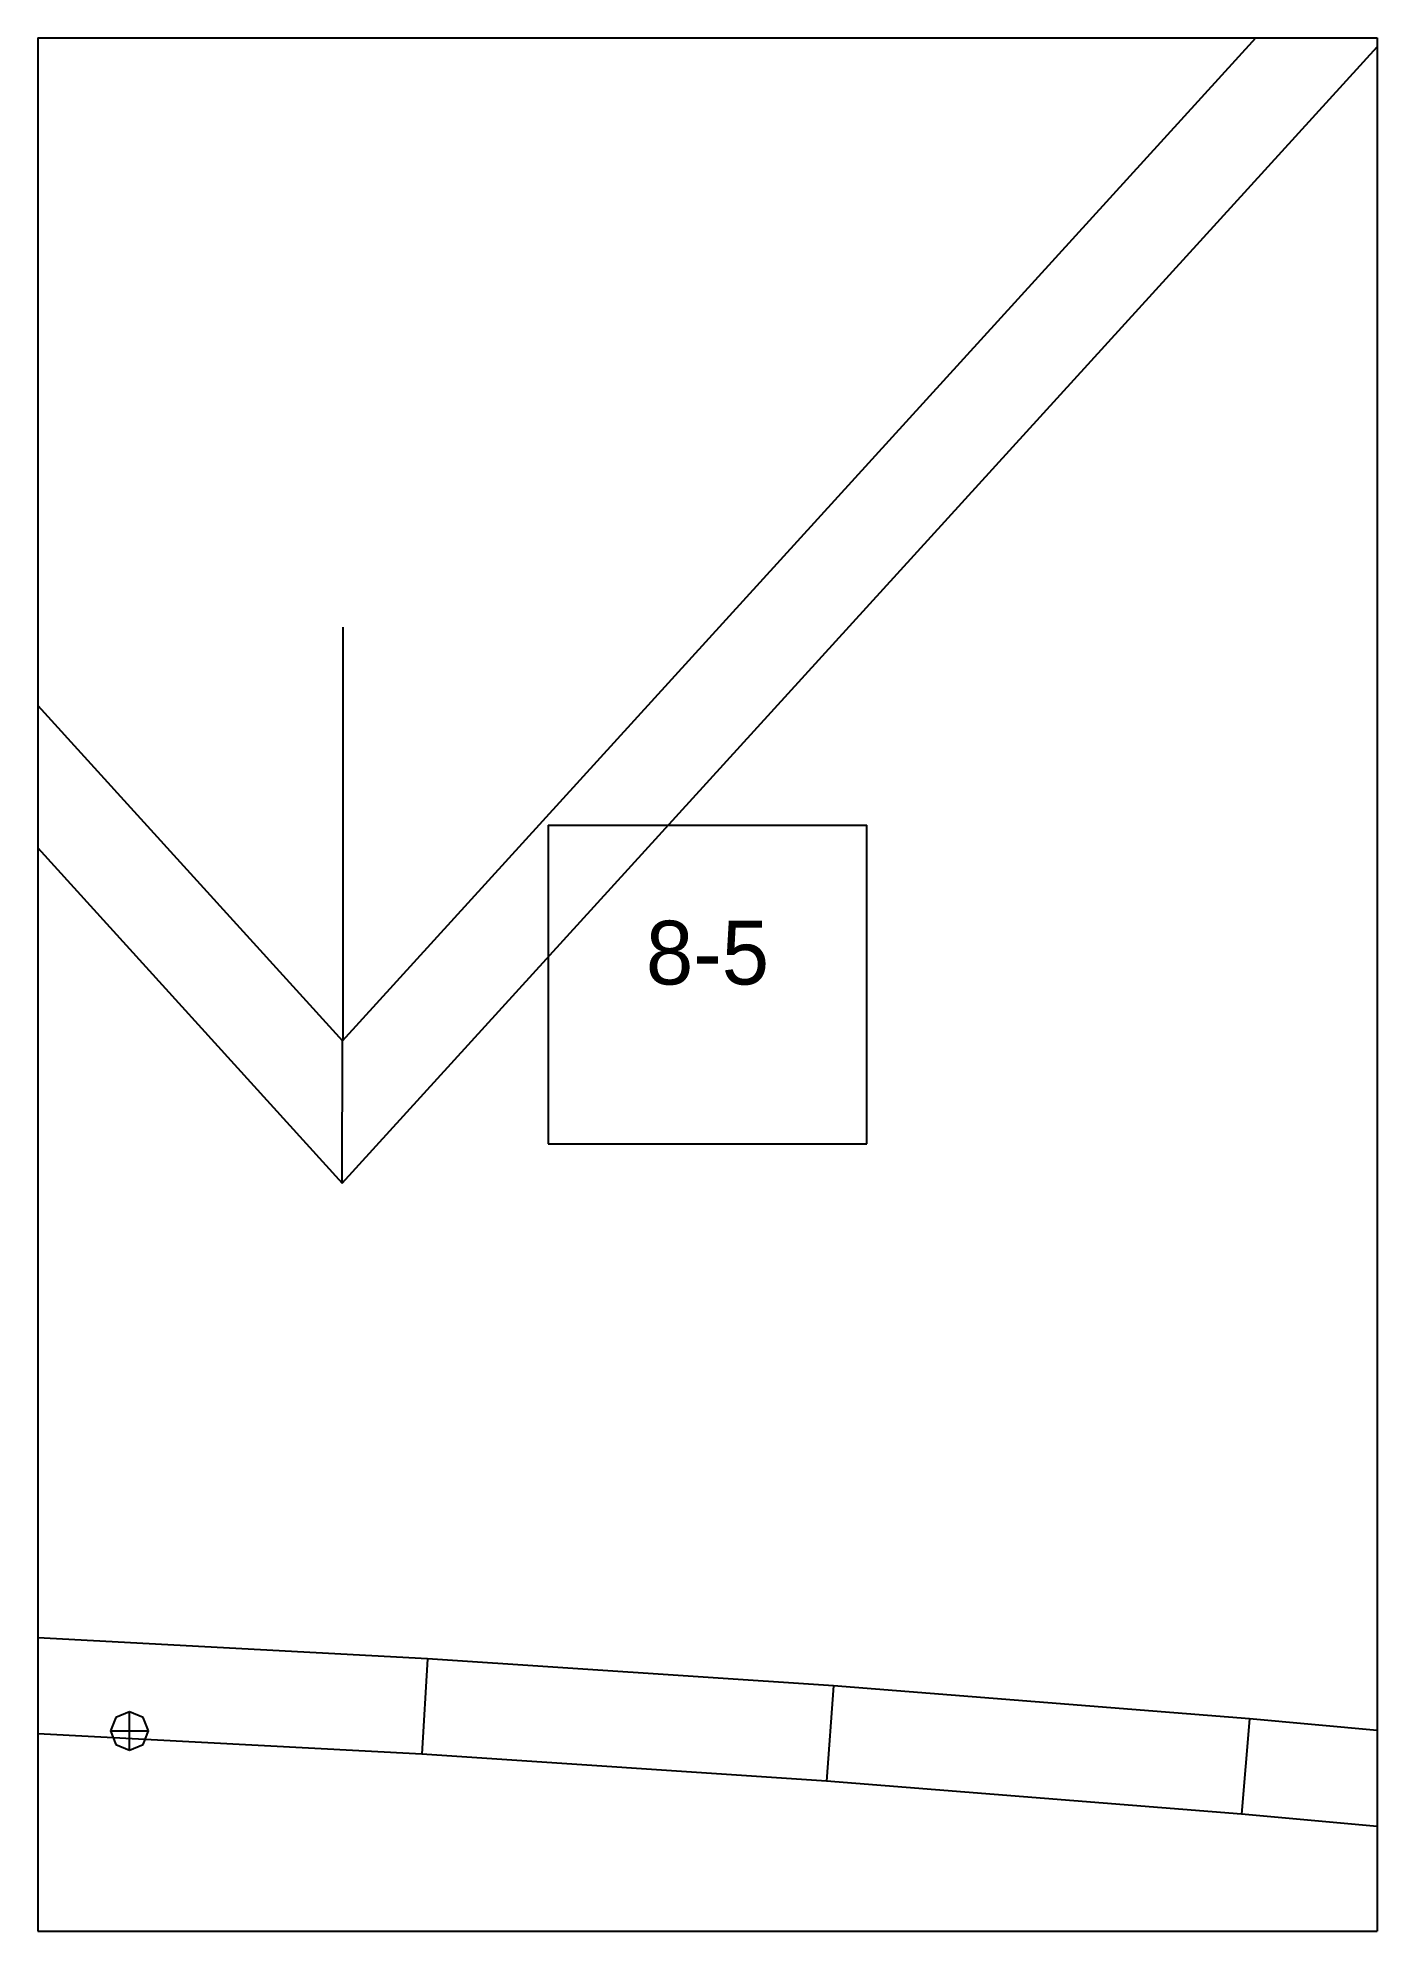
# Paper-space layout 'Plan 8-5' of a CAD drawing. Header units: metres, sheet in millimetres. Extents: x 0 to 210, y 0 to 297.
# The model-space entities are those that its viewports show. They can reach past a viewport. Long polylines and large blocks are cut down to what shows.
import ezdxf
from ezdxf.enums import TextEntityAlignment as Align

# ---------------------------------------------------------------- set-up
doc = ezdxf.new("R2010")
doc.units = ezdxf.units.M
for name, color, linetype in [('default', 7, 'Continuous'), ('TEXTLAYER', 7, 'Continuous'), ('VIEWPORTS', 7, 'Continuous')]:
    doc.layers.add(name, color=color, linetype=linetype)

msp = doc.modelspace()

# ---------------------------------------------------------------- linework, layer by layer
at = {"color": 9}
for p, q in [((840, -1782), (840, -2079)), ((840, -1782), (840, -2079)), ((1050, -1782), (1050, -2079)), ((1050, -1782), (1050, -2079)), ((630, -2079), (840, -2079)), ((630, -2079), (840, -2079)), ((840, -2079), (1050, -2079)), ((840, -2079), (840, -2376)), ((840, -2079), (1050, -2079)), ((840, -2079), (840, -2376)), ((1050, -2079), (1260, -2079)), ((1050, -2079), (1050, -2376)), ((1050, -2079), (1260, -2079)), ((1050, -2079), (1050, -2376)), ((920, -2202.5), (970, -2202.5)), ((920, -2202.5), (920, -2252.5)), ((970, -2252.5), (970, -2202.5)), ((920, -2252.5), (970, -2252.5)), ((630, -2376), (840, -2376)), ((630, -2376), (840, -2376)), ((840, -2376), (1050, -2376)), ((840, -2376), (840, -2673)), ((840, -2376), (1050, -2376)), ((840, -2376), (840, -2673)), ((1050, -2376), (1260, -2376)), ((1050, -2376), (1050, -2673)), ((1050, -2376), (1260, -2376)), ((1050, -2376), (1050, -2673))]:
    msp.add_line(p, q, dxfattribs=at)
at = {"layer": 'default', "color": 7, "linetype": 'Continuous'}
for p, q in [((619.84, -1941.03), (887.74, -2236.35)), ((887.74, -2236.35), (1136.71, -1962.88)), ((620.67, -1964.27), (887.72, -2258.65)), ((887.72, -2258.65), (1136.78, -1985.08)), ((887.87, -2236.21), (887.87, -2171.43)), ((887.72, -2258.65), (887.74, -2236.35)), ((839.05, -2329.96), (778.83, -2327.64)), ((839.05, -2329.96), (838.36, -2344.94)), ((901.08, -2333.29), (839.05, -2329.96)), ((901.08, -2333.29), (900.19, -2348.26)), ((964.77, -2337.5), (901.08, -2333.29)), ((964.77, -2337.5), (963.68, -2352.46)), ((1030, -2342.7), (964.77, -2337.5)), ((852.24, -2342.48), (851.37, -2344.6)), ((854.37, -2341.6), (852.24, -2342.48)), ((856.49, -2342.48), (854.37, -2341.6)), ((854.37, -2347.6), (854.37, -2341.6)), ((857.37, -2344.6), (856.49, -2342.48)), ((1030, -2342.7), (1028.72, -2357.65)), ((1096.65, -2348.73), (1030, -2342.7)), ((900.19, -2348.26), (838.36, -2344.94)), ((851.37, -2344.6), (852.24, -2346.72)), ((851.37, -2344.6), (857.37, -2344.6)), ((856.49, -2346.72), (857.37, -2344.6)), ((852.24, -2346.72), (854.37, -2347.6)), ((854.37, -2347.6), (856.49, -2346.72)), ((963.68, -2352.46), (900.19, -2348.26)), ((1028.72, -2357.65), (963.68, -2352.46)), ((1095.22, -2363.67), (1028.72, -2357.65))]:
    msp.add_line(p, q, dxfattribs=at)

# ---------------------------------------------------------------- texts
at = {"layer": 'TEXTLAYER', "color": 1}
msp.add_text('8-5', height=10, dxfattribs=at).set_placement((945, -2227.5), align=Align.CENTER)

psp = doc.layouts.new('Plan 8-5')

# ---------------------------------------------------------------- viewports
at = {"layer": 'VIEWPORTS'}
psp.add_viewport(center=(105, 148.5), size=(210, 297), view_center_point=(945, -2227.5), view_height=297, dxfattribs=at)

doc.saveas('drawing.dxf')
